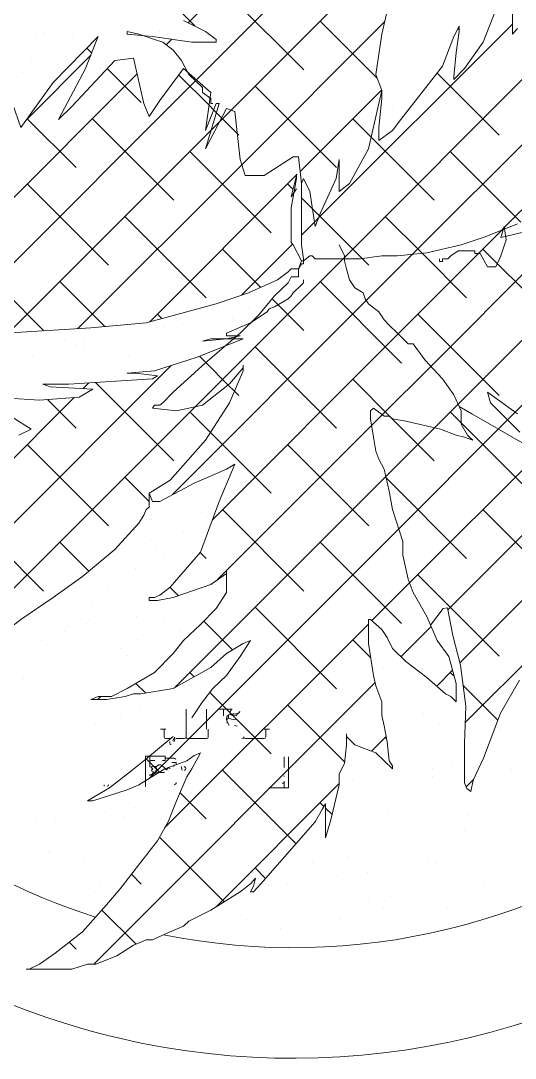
# Model space of a CAD drawing. Header units: inches. Extents: x 50.5 to 85.9, y 49.8 to 74.1.
# Drawn here: x 66.4995 to 66.627, y 68.0792 to 68.3464 of the extents above; entities that cross this region are included whole.
import ezdxf

# ---------------------------------------------------------------- set-up
doc = ezdxf.new("R2010")
doc.units = ezdxf.units.IN
doc.header["$MEASUREMENT"] = 0
doc.layers.add('A-FURNITURE', color=7, linetype='Continuous', lineweight=20)

msp = doc.modelspace()

# ---------------------------------------------------------------- linework, layer by layer
at = {"layer": 'A-FURNITURE', "color": 0, "linetype": 'Continuous'}
for p, q in [((66.61623, 68.41939), (66.5427, 68.34587)), ((66.7118, 68.41433), (66.58258, 68.28511)), ((66.71272, 68.39847), (66.60049, 68.28624)), ((66.62154, 68.39116), (66.55373, 68.32335)), ((66.60158, 68.38798), (66.54478, 68.33118)), ((66.52926, 68.36017), (66.5444, 68.34503)), ((66.55152, 68.35468), (66.57248, 68.33371)), ((66.62622, 68.3429), (66.62622, 68.35266)), ((66.5926, 68.3429), (66.59449, 68.35116)), ((66.62273, 68.35116), (66.61869, 68.34084)), ((66.5415, 68.34647), (66.54715, 68.34365)), ((66.59336, 68.3462), (66.55646, 68.3093)), ((66.62622, 68.34553), (66.57619, 68.2955)), ((66.57667, 68.34629), (66.59138, 68.33159)), ((66.61251, 68.34497), (66.61116, 68.34234)), ((66.61189, 68.34392), (66.61189, 68.34392)), ((66.61218, 68.34433), (66.61251, 68.34401)), ((66.61251, 68.34365), (66.61251, 68.34497)), ((66.62757, 68.3444), (66.62622, 68.3429)), ((66.50332, 68.34269), (66.50332, 68.34269)), ((66.50571, 68.34347), (66.50571, 68.34347)), ((66.50788, 68.33052), (66.51945, 68.34234)), ((66.51288, 68.34291), (66.51288, 68.34291)), ((66.51945, 68.34234), (66.51891, 68.34084)), ((66.52698, 68.3429), (66.52698, 68.34365)), ((66.52698, 68.34365), (66.52994, 68.3429)), ((66.53343, 68.34234), (66.52698, 68.3429)), ((66.52994, 68.3429), (66.53397, 68.34159)), ((66.54365, 68.34084), (66.53343, 68.34234)), ((66.53397, 68.34159), (66.53612, 68.34084)), ((66.53526, 68.34353), (66.53526, 68.34353)), ((66.53844, 68.34161), (66.537, 68.34017)), ((66.53715, 68.3428), (66.53715, 68.3428)), ((66.54054, 68.34172), (66.54054, 68.34172)), ((66.54715, 68.34365), (66.54984, 68.34159)), ((66.54984, 68.34159), (66.54984, 68.34084)), ((66.59099, 68.33258), (66.5926, 68.3429)), ((66.59436, 68.34363), (66.59436, 68.34363)), ((66.61116, 68.34234), (66.6082, 68.33465)), ((66.6117, 68.33821), (66.61251, 68.34365)), ((66.50507, 68.34109), (66.50507, 68.34109)), ((66.51891, 68.34084), (66.51622, 68.33408)), ((66.51652, 68.33935), (66.51781, 68.33807)), ((66.52788, 68.34006), (66.52788, 68.34006)), ((66.53612, 68.34084), (66.53881, 68.33878)), ((66.53881, 68.33878), (66.54096, 68.33615)), ((66.54984, 68.34084), (66.54365, 68.34084)), ((66.61869, 68.34084), (66.61385, 68.33408)), ((66.51759, 68.33753), (66.50105, 68.32099)), ((66.50234, 68.3367), (66.50234, 68.3367)), ((66.51006, 68.33771), (66.51006, 68.33771)), ((66.51272, 68.32433), (66.52375, 68.33615)), ((66.515, 68.33836), (66.515, 68.33836)), ((66.52375, 68.33615), (66.52859, 68.33671)), ((66.52859, 68.33671), (66.53128, 68.32508)), ((66.54096, 68.33615), (66.54285, 68.33258)), ((66.61116, 68.33202), (66.6117, 68.33821)), ((66.51622, 68.33408), (66.50923, 68.32095)), ((66.52012, 68.3343), (66.52012, 68.3343)), ((66.52181, 68.33407), (66.53055, 68.32533)), ((66.53532, 68.32583), (66.5415, 68.33408)), ((66.5415, 68.33408), (66.54849, 68.32789)), ((66.6082, 68.33465), (66.59745, 68.32095)), ((66.59965, 68.33453), (66.59965, 68.33453)), ((66.61385, 68.33408), (66.61116, 68.33127)), ((66.52952, 68.33269), (66.4734, 68.27656)), ((66.54455, 68.33094), (66.49307, 68.27946)), ((66.49954, 68.31889), (66.50788, 68.33052)), ((66.50008, 68.33309), (66.50008, 68.33309)), ((66.54024, 68.33241), (66.54804, 68.32461)), ((66.54285, 68.33258), (66.54634, 68.32921)), ((66.5926, 68.32846), (66.59099, 68.33258)), ((66.60684, 68.33291), (66.6228, 68.31694)), ((66.61116, 68.33127), (66.61116, 68.33202)), ((66.54634, 68.32921), (66.54634, 68.32789)), ((66.54634, 68.32789), (66.54849, 68.32639)), ((66.54849, 68.32789), (66.54715, 68.31813)), ((66.5599, 68.32952), (66.58087, 68.30856)), ((66.59254, 68.32862), (66.57153, 68.3076)), ((66.5926, 68.32846), (66.5918, 68.32508)), ((66.5926, 68.32639), (66.5926, 68.32846)), ((66.53263, 68.3217), (66.53532, 68.32583)), ((66.54849, 68.32639), (66.54849, 68.32508)), ((66.5918, 68.31889), (66.5926, 68.32639)), ((66.49739, 68.32508), (66.49954, 68.31889)), ((66.50923, 68.32095), (66.51272, 68.32433)), ((66.53128, 68.32508), (66.53263, 68.3217)), ((66.54715, 68.31813), (66.54984, 68.32508)), ((66.55065, 68.32508), (66.54715, 68.31344)), ((66.54804, 68.32461), (66.54921, 68.32344)), ((66.54849, 68.32508), (66.54903, 68.32508)), ((66.54903, 68.32508), (66.54849, 68.32508)), ((66.54849, 68.31607), (66.55253, 68.32376)), ((66.54921, 68.32344), (66.54994, 68.32271)), ((66.54984, 68.32508), (66.55065, 68.32508)), ((66.54994, 68.32271), (66.55128, 68.32137)), ((66.55373, 68.32335), (66.55075, 68.32037)), ((66.55253, 68.32376), (66.55468, 68.32301)), ((66.55468, 68.32301), (66.55603, 68.31063)), ((66.5918, 68.32508), (66.58911, 68.31344)), ((66.59543, 68.32439), (66.59543, 68.32439)), ((66.59926, 68.3237), (66.59926, 68.3237)), ((66.60036, 68.32504), (66.60036, 68.32504)), ((66.50117, 68.32116), (66.51378, 68.30856)), ((66.51797, 68.32114), (66.53894, 68.30017)), ((66.55075, 68.32037), (66.54858, 68.3182)), ((66.55128, 68.32137), (66.55529, 68.31736)), ((66.58506, 68.32114), (66.58979, 68.3164)), ((66.59745, 68.32095), (66.59529, 68.31813)), ((66.54858, 68.3182), (66.4964, 68.26602)), ((66.55529, 68.31736), (66.55571, 68.31694)), ((66.5918, 68.31551), (66.5918, 68.31889)), ((66.59529, 68.31813), (66.5918, 68.31551)), ((66.54715, 68.31344), (66.54849, 68.31607)), ((66.58979, 68.3164), (66.60603, 68.30017)), ((66.54313, 68.31275), (66.56409, 68.29178)), ((66.58911, 68.31344), (66.58427, 68.30444)), ((66.61022, 68.31275), (66.62843, 68.29453)), ((66.55646, 68.3093), (66.51424, 68.26709)), ((66.55603, 68.31063), (66.55737, 68.3065)), ((66.56221, 68.3065), (66.56974, 68.31138)), ((66.56974, 68.31138), (66.57109, 68.31138)), ((66.57109, 68.31138), (66.57189, 68.30444)), ((66.58158, 68.31063), (66.58077, 68.30575)), ((66.58158, 68.30237), (66.58158, 68.31063)), ((66.67567, 68.31111), (66.61223, 68.24767)), ((66.69204, 68.31071), (66.62693, 68.2456)), ((66.57079, 68.30687), (66.53278, 68.26886)), ((66.55737, 68.3065), (66.56221, 68.3065)), ((66.5692, 68.30106), (66.57055, 68.3065)), ((66.57055, 68.3065), (66.57055, 68.30575)), ((66.5012, 68.30436), (66.52216, 68.2834)), ((66.56829, 68.30436), (66.56968, 68.30297)), ((66.57055, 68.30575), (66.5692, 68.29824)), ((66.57243, 68.30575), (66.57189, 68.30444)), ((66.57189, 68.30444), (66.57189, 68.28867)), ((66.57405, 68.30237), (66.57243, 68.30575)), ((66.58077, 68.30575), (66.57674, 68.29693)), ((66.58427, 68.30444), (66.58158, 68.30237)), ((66.63582, 68.3048), (66.62412, 68.2931)), ((66.57055, 68.30312), (66.5692, 68.30106)), ((66.56999, 68.30266), (66.57015, 68.3025)), ((66.57539, 68.29337), (66.57405, 68.30237)), ((66.64987, 68.30208), (66.60517, 68.25738)), ((66.57189, 68.30076), (66.57471, 68.29794)), ((66.52636, 68.29598), (66.54732, 68.27501)), ((66.5692, 68.29824), (66.5692, 68.28924)), ((66.57471, 68.29794), (66.57646, 68.29619)), ((66.57674, 68.29693), (66.57539, 68.29337)), ((66.57646, 68.29619), (66.58747, 68.28518)), ((66.59345, 68.29598), (66.60294, 68.28649)), ((66.57522, 68.29452), (66.57189, 68.2912)), ((66.57619, 68.2955), (66.57522, 68.29452)), ((66.61923, 68.29074), (66.62757, 68.29412)), ((66.62327, 68.29055), (66.62407, 68.29337)), ((66.62407, 68.29337), (66.62461, 68.28999)), ((66.62347, 68.29246), (66.59681, 68.26579)), ((66.61305, 68.28868), (66.61923, 68.29074)), ((66.62945, 68.29205), (66.62327, 68.29055)), ((66.62395, 68.29293), (66.62347, 68.29246)), ((66.56956, 68.28886), (66.55638, 68.27568)), ((66.5692, 68.28924), (66.56974, 68.28867)), ((66.56974, 68.28867), (66.57189, 68.28455)), ((66.57189, 68.28867), (66.57243, 68.28511)), ((66.58158, 68.28867), (66.58292, 68.28586)), ((66.60417, 68.28661), (66.61305, 68.28868)), ((66.62461, 68.28999), (66.62327, 68.28586)), ((66.58258, 68.28511), (66.54444, 68.24697)), ((66.55152, 68.28759), (66.56138, 68.27773)), ((66.57243, 68.28455), (66.57405, 68.28586)), ((66.57243, 68.28511), (66.57243, 68.2838)), ((66.57405, 68.28586), (66.57458, 68.28586)), ((66.57458, 68.28586), (66.57539, 68.28511)), ((66.57539, 68.28511), (66.58696, 68.28511)), ((66.58292, 68.28586), (66.58292, 68.28455)), ((66.58696, 68.28511), (66.5926, 68.28586)), ((66.58747, 68.28518), (66.58925, 68.2834)), ((66.60049, 68.28624), (66.58858, 68.27434)), ((66.5926, 68.28586), (66.59664, 68.28586)), ((66.59664, 68.28586), (66.60417, 68.28661)), ((66.60294, 68.28649), (66.61441, 68.27501)), ((66.6074, 68.28436), (66.6074, 68.28511)), ((66.60955, 68.28511), (66.6082, 68.28511)), ((66.6082, 68.28511), (66.6082, 68.28436)), ((66.61036, 68.28586), (66.60955, 68.28511)), ((66.61224, 68.28717), (66.61036, 68.28586)), ((66.61654, 68.28717), (66.61224, 68.28717)), ((66.61654, 68.28642), (66.61654, 68.28717)), ((66.61789, 68.28642), (66.61654, 68.28642)), ((66.61977, 68.28305), (66.61789, 68.28642)), ((66.61861, 68.28759), (66.63957, 68.26662)), ((66.62327, 68.28586), (66.62192, 68.28305)), ((66.5692, 68.28248), (66.5684, 68.28173)), ((66.57109, 68.28248), (66.5692, 68.28248)), ((66.57109, 68.28248), (66.57189, 68.28455)), ((66.57189, 68.2838), (66.57109, 68.28248)), ((66.57109, 68.28042), (66.57109, 68.28248)), ((66.57189, 68.28455), (66.57243, 68.28455)), ((66.57243, 68.2838), (66.57189, 68.2838)), ((66.58292, 68.28455), (66.58346, 68.28248)), ((66.58346, 68.28248), (66.58427, 68.27967)), ((66.6082, 68.28436), (66.6074, 68.28436)), ((66.62192, 68.28305), (66.61977, 68.28305)), ((66.5684, 68.28173), (66.56571, 68.27967)), ((66.5684, 68.27892), (66.5692, 68.28042)), ((66.5692, 68.28042), (66.57109, 68.28042)), ((66.50958, 68.2792), (66.52117, 68.26762)), ((66.56571, 68.27967), (66.55818, 68.27629)), ((66.5649, 68.27554), (66.5684, 68.27892)), ((66.56974, 68.27629), (66.57189, 68.27835)), ((66.57189, 68.27835), (66.57243, 68.27892)), ((66.57243, 68.27892), (66.57243, 68.27967)), ((66.57667, 68.2792), (66.59764, 68.25824)), ((66.58427, 68.27967), (66.58561, 68.2776)), ((66.58561, 68.2776), (66.58776, 68.27629)), ((66.49531, 68.27671), (66.50539, 68.26662)), ((66.55818, 68.27629), (66.54984, 68.27348)), ((66.56087, 68.27066), (66.5649, 68.27554)), ((66.5643, 68.27481), (66.57248, 68.26662)), ((66.5649, 68.27273), (66.5684, 68.27479)), ((66.5684, 68.27479), (66.5692, 68.27554)), ((66.5692, 68.27554), (66.56974, 68.27629)), ((66.58776, 68.27629), (66.5883, 68.27479)), ((66.5883, 68.27479), (66.58911, 68.27348)), ((66.54984, 68.27348), (66.53182, 68.2686)), ((66.58858, 68.27434), (66.53861, 68.22437)), ((66.55825, 68.27225), (66.55825, 68.27225)), ((66.56302, 68.27141), (66.56356, 68.27216)), ((66.56356, 68.27216), (66.5649, 68.27273)), ((66.58911, 68.27348), (66.5918, 68.27141)), ((66.53474, 68.27082), (66.53587, 68.26969)), ((66.53954, 68.26967), (66.53954, 68.26967)), ((66.54433, 68.27065), (66.54433, 68.27065)), ((66.55413, 68.26982), (66.55413, 68.26982)), ((66.55603, 68.26597), (66.56087, 68.27066)), ((66.55872, 68.2686), (66.56302, 68.27141)), ((66.5918, 68.27141), (66.59314, 68.26935)), ((66.59314, 68.26935), (66.59449, 68.26803)), ((66.60183, 68.27082), (66.6228, 68.24985)), ((66.51756, 68.26728), (66.49551, 68.26597)), ((66.53182, 68.2686), (66.51756, 68.26728)), ((66.52859, 68.26645), (66.52859, 68.26645)), ((66.5363, 68.26747), (66.5363, 68.26747)), ((66.54124, 68.26812), (66.54124, 68.26812)), ((66.55253, 68.26597), (66.55872, 68.2686)), ((66.59449, 68.26803), (66.59664, 68.26597)), ((66.51076, 68.26411), (66.51076, 68.26411)), ((66.5157, 68.26476), (66.5157, 68.26476)), ((66.545, 68.25978), (66.55683, 68.26447)), ((66.54634, 68.26391), (66.55253, 68.26447)), ((66.54849, 68.26447), (66.54634, 68.26391)), ((66.54715, 68.25828), (66.55603, 68.26597)), ((66.55683, 68.26447), (66.54849, 68.26447)), ((66.59681, 68.26579), (66.5489, 68.21788)), ((66.55253, 68.26522), (66.55253, 68.26597)), ((66.55253, 68.26447), (66.55603, 68.26522)), ((66.55603, 68.26522), (66.55253, 68.26522)), ((66.59664, 68.26597), (66.59933, 68.26316)), ((66.50305, 68.26309), (66.50305, 68.26309)), ((66.51356, 68.26297), (66.51356, 68.26297)), ((66.51581, 68.26232), (66.51581, 68.26232)), ((66.54311, 68.26302), (66.54311, 68.26302)), ((66.55259, 68.26308), (66.55259, 68.26308)), ((66.5599, 68.26243), (66.58087, 68.24146)), ((66.59933, 68.26316), (66.60067, 68.26316)), ((66.60067, 68.26316), (66.60363, 68.25903)), ((66.50247, 68.25997), (66.50247, 68.25997)), ((66.51756, 68.26042), (66.51756, 68.26042)), ((66.52731, 68.26028), (66.52731, 68.26028)), ((66.53397, 68.25621), (66.545, 68.25978)), ((66.54556, 68.26), (66.54722, 68.25834)), ((66.54722, 68.25834), (66.55299, 68.25257)), ((66.60363, 68.25903), (66.6082, 68.25415)), ((66.53832, 68.25762), (66.47301, 68.19231)), ((66.52698, 68.25565), (66.53397, 68.25621)), ((66.53881, 68.25077), (66.54715, 68.25828)), ((66.55683, 68.25696), (66.55334, 68.25284)), ((66.55334, 68.24796), (66.55683, 68.25621)), ((66.55683, 68.25621), (66.55683, 68.25771)), ((66.55683, 68.25771), (66.55683, 68.25696)), ((66.60517, 68.25738), (66.5927, 68.24492)), ((66.51192, 68.25283), (66.53343, 68.25415)), ((66.51708, 68.25315), (66.51558, 68.25165)), ((66.51876, 68.25325), (66.53894, 68.23308)), ((66.52406, 68.25475), (66.52406, 68.25475)), ((66.52913, 68.25565), (66.52698, 68.25565)), ((66.53478, 68.2549), (66.52913, 68.25565)), ((66.53343, 68.25415), (66.53478, 68.2549)), ((66.58506, 68.25404), (66.59504, 68.24407)), ((66.6082, 68.25415), (66.61116, 68.25002)), ((66.50707, 68.25208), (66.50519, 68.25283)), ((66.50519, 68.25283), (66.51192, 68.25283)), ((66.5181, 68.25152), (66.50707, 68.25208)), ((66.51461, 68.24946), (66.5181, 68.25152)), ((66.51587, 68.2515), (66.51587, 68.2515)), ((66.53612, 68.24796), (66.53881, 68.25077)), ((66.55334, 68.25284), (66.54634, 68.24739)), ((66.55299, 68.25257), (66.55461, 68.25095)), ((66.55461, 68.25095), (66.55571, 68.24985)), ((66.62058, 68.24796), (66.61977, 68.25077)), ((66.61977, 68.25077), (66.62757, 68.24514)), ((66.51329, 68.24936), (66.44647, 68.18255)), ((66.49121, 68.24946), (66.50438, 68.24871)), ((66.50438, 68.24871), (66.51461, 68.24946)), ((66.50639, 68.24885), (66.51378, 68.24146)), ((66.53532, 68.24739), (66.53612, 68.24796)), ((66.54715, 68.23839), (66.55334, 68.24796)), ((66.61223, 68.24767), (66.60612, 68.24156)), ((66.61116, 68.25002), (66.61305, 68.24589)), ((66.62811, 68.24045), (66.62058, 68.24796)), ((66.54444, 68.24697), (66.48501, 68.18754)), ((66.50223, 68.2412), (66.4947, 68.24589)), ((66.53343, 68.24664), (66.53397, 68.24739)), ((66.53962, 68.24589), (66.53343, 68.24664)), ((66.53397, 68.24739), (66.53532, 68.24739)), ((66.54634, 68.24739), (66.53962, 68.24589)), ((66.54313, 68.24566), (66.54843, 68.24036)), ((66.59045, 68.24664), (66.58965, 68.24589)), ((66.58965, 68.24589), (66.58965, 68.24383)), ((66.59314, 68.24458), (66.59045, 68.24664)), ((66.61022, 68.24566), (66.61305, 68.24283)), ((66.61251, 68.24707), (66.61574, 68.24514)), ((66.61305, 68.24589), (66.61305, 68.24251)), ((66.61574, 68.24514), (66.62891, 68.23764)), ((66.62693, 68.2456), (66.62494, 68.24361)), ((66.58965, 68.24383), (66.59045, 68.23914)), ((66.5927, 68.24492), (66.58994, 68.24215)), ((66.59449, 68.24458), (66.59314, 68.24458)), ((66.59529, 68.24383), (66.59449, 68.24458)), ((66.59504, 68.24407), (66.60603, 68.23308)), ((66.59879, 68.24327), (66.59529, 68.24383)), ((66.60767, 68.2412), (66.59879, 68.24327)), ((66.61305, 68.24283), (66.63119, 68.22469)), ((66.61305, 68.24251), (66.61466, 68.2397)), ((66.62494, 68.24361), (66.62258, 68.24124)), ((66.49901, 68.2397), (66.50223, 68.2412)), ((66.54843, 68.24036), (66.56409, 68.22469)), ((66.58994, 68.24215), (66.55024, 68.20245)), ((66.60612, 68.24156), (66.59359, 68.22902)), ((66.62258, 68.24124), (66.59692, 68.21558)), ((66.63971, 68.2416), (66.59971, 68.2016)), ((66.6117, 68.2397), (66.60767, 68.2412)), ((66.61385, 68.23914), (66.6117, 68.2397)), ((66.61466, 68.2397), (66.6152, 68.23914)), ((66.5012, 68.23727), (66.52216, 68.21631)), ((66.538, 68.22807), (66.54715, 68.23839)), ((66.56829, 68.23727), (66.58925, 68.21631)), ((66.59045, 68.23914), (66.59099, 68.23557)), ((66.65315, 68.23827), (66.60958, 68.1947)), ((66.616, 68.23839), (66.61385, 68.23914)), ((66.6152, 68.23914), (66.616, 68.23839)), ((66.59099, 68.23557), (66.5918, 68.23351)), ((66.66822, 68.23657), (66.61267, 68.18102)), ((66.55468, 68.23219), (66.55253, 68.23088)), ((66.55387, 68.23013), (66.55468, 68.23219)), ((66.5918, 68.23351), (66.59314, 68.23088)), ((66.59359, 68.22902), (66.53916, 68.17459)), ((66.55253, 68.23088), (66.54419, 68.22732)), ((66.55065, 68.22262), (66.55387, 68.23013)), ((66.59314, 68.23088), (66.59449, 68.22525)), ((66.67766, 68.22924), (66.61406, 68.16564)), ((66.52636, 68.22888), (66.53263, 68.22262)), ((66.53343, 68.22525), (66.538, 68.22807)), ((66.54419, 68.22732), (66.53532, 68.22262)), ((66.59345, 68.22888), (66.59367, 68.22866)), ((66.59367, 68.22866), (66.61441, 68.20792)), ((66.53263, 68.22469), (66.53343, 68.22525)), ((66.53343, 68.22262), (66.53263, 68.22469)), ((66.53263, 68.22469), (66.53263, 68.22112)), ((66.54403, 68.22468), (66.54403, 68.22468)), ((66.59449, 68.22525), (66.59529, 68.22056)), ((66.53263, 68.22112), (66.53182, 68.22056)), ((66.53532, 68.22262), (66.53343, 68.22262)), ((66.54581, 68.20949), (66.55065, 68.22262)), ((66.48442, 68.2205), (66.50539, 68.19953)), ((66.53128, 68.21906), (66.52994, 68.217)), ((66.53182, 68.22056), (66.53128, 68.21906)), ((66.54608, 68.21962), (66.54608, 68.21962)), ((66.55152, 68.2205), (66.57248, 68.19953)), ((66.59529, 68.22056), (66.59798, 68.2123)), ((66.61861, 68.2205), (66.63957, 68.19953)), ((66.52994, 68.217), (66.52375, 68.21024)), ((66.5332, 68.21793), (66.5332, 68.21793)), ((66.52889, 68.21545), (66.52889, 68.21545)), ((66.59692, 68.21558), (66.5326, 68.15127)), ((66.54134, 68.21482), (66.54134, 68.21482)), ((66.50958, 68.21211), (66.51704, 68.20465)), ((66.52375, 68.21024), (66.51541, 68.2033)), ((66.53289, 68.2129), (66.53289, 68.2129)), ((66.53444, 68.21079), (66.53444, 68.21079)), ((66.57667, 68.21211), (66.59764, 68.19115)), ((66.59798, 68.2123), (66.59798, 68.20874)), ((66.53618, 68.20918), (66.53618, 68.20918)), ((66.538, 68.20048), (66.54581, 68.20949)), ((66.54578, 68.20946), (66.54732, 68.20792)), ((66.59798, 68.20874), (66.59933, 68.20255)), ((66.5291, 68.20544), (66.5291, 68.20544)), ((66.51541, 68.2033), (66.50788, 68.19786)), ((66.55253, 68.20405), (66.54849, 68.20123)), ((66.55253, 68.19917), (66.55253, 68.20461)), ((66.55253, 68.20461), (66.55253, 68.20405)), ((66.59933, 68.20255), (66.60067, 68.19917)), ((66.60183, 68.20373), (66.6228, 68.18276)), ((66.52214, 68.20086), (66.52214, 68.20086)), ((66.53532, 68.19842), (66.538, 68.20048)), ((66.53799, 68.20047), (66.54015, 68.19832)), ((66.54849, 68.20123), (66.53881, 68.19786)), ((66.55169, 68.20092), (66.55169, 68.20092)), ((66.59971, 68.2016), (66.59001, 68.1919)), ((66.50788, 68.19786), (66.49954, 68.19223)), ((66.53263, 68.19711), (66.53263, 68.19786)), ((66.53263, 68.19786), (66.53397, 68.19786)), ((66.53478, 68.19711), (66.53263, 68.19711)), ((66.53397, 68.19786), (66.53532, 68.19842)), ((66.53881, 68.19786), (66.53478, 68.19711)), ((66.54984, 68.19504), (66.55253, 68.19917)), ((66.60067, 68.19917), (66.60417, 68.19298)), ((66.51766, 68.19666), (66.51766, 68.19666)), ((66.54193, 68.19654), (66.54193, 68.19654)), ((66.54195, 68.19451), (66.54195, 68.19451)), ((66.54581, 68.19091), (66.54984, 68.19504)), ((66.5599, 68.19534), (66.58087, 68.17437)), ((66.6084, 68.19503), (66.60513, 68.19077)), ((66.60949, 68.19521), (66.6084, 68.19503)), ((66.61086, 68.18806), (66.60949, 68.19521)), ((66.49954, 68.19223), (66.49336, 68.18754)), ((66.507, 68.19163), (66.507, 68.19163)), ((66.51711, 68.1922), (66.51711, 68.1922)), ((66.52929, 68.19285), (66.52929, 68.19285)), ((66.53655, 68.19169), (66.53655, 68.19169)), ((66.53701, 68.19386), (66.53701, 68.19386)), ((66.54667, 68.1918), (66.5541, 68.18437)), ((66.58965, 68.19223), (66.58911, 68.19223)), ((66.58911, 68.19223), (66.58911, 68.18603)), ((66.5926, 68.1896), (66.58965, 68.19223)), ((66.60417, 68.19298), (66.60686, 68.18679)), ((66.50375, 68.18949), (66.50375, 68.18949)), ((66.511, 68.18909), (66.511, 68.18909)), ((66.51147, 68.1905), (66.51147, 68.1905)), ((66.51641, 68.19115), (66.51641, 68.19115)), ((66.58911, 68.191), (66.5366, 68.1385)), ((66.54055, 68.18914), (66.54055, 68.18914)), ((66.5415, 68.18678), (66.54581, 68.19091)), ((66.59395, 68.18754), (66.5926, 68.1896)), ((66.60529, 68.19041), (66.59749, 68.1826)), ((66.50486, 68.18684), (66.50486, 68.18684)), ((66.5297, 68.18715), (66.5297, 68.18715)), ((66.53881, 68.18341), (66.5415, 68.18678)), ((66.55603, 68.18266), (66.55872, 68.18678)), ((66.55872, 68.18678), (66.55683, 68.18603)), ((66.58506, 68.18695), (66.58972, 68.1823)), ((66.59529, 68.18472), (66.59395, 68.18754)), ((66.60686, 68.18679), (66.60982, 68.18266)), ((66.61282, 68.18045), (66.61086, 68.18806)), ((66.52536, 68.18464), (66.52536, 68.18464)), ((66.55683, 68.18603), (66.55253, 68.18341)), ((66.58911, 68.18603), (66.59045, 68.17778)), ((66.59879, 68.18134), (66.59529, 68.18472)), ((66.52711, 68.18304), (66.52711, 68.18304)), ((66.53397, 68.17853), (66.53881, 68.18341)), ((66.55253, 68.18341), (66.54849, 68.17984)), ((66.55253, 68.17778), (66.55603, 68.18266)), ((66.60417, 68.17722), (66.59879, 68.18134)), ((66.60982, 68.18266), (66.6117, 68.17571)), ((66.51826, 68.17838), (66.51826, 68.17838)), ((66.52698, 68.1744), (66.53397, 68.17853)), ((66.54849, 68.17984), (66.53881, 68.1744)), ((66.54313, 68.17857), (66.54424, 68.17745)), ((66.59299, 68.1795), (66.59299, 68.1795)), ((66.61078, 68.17912), (66.60671, 68.17505)), ((66.61022, 68.17857), (66.61119, 68.1776)), ((66.61419, 68.1699), (66.61282, 68.18045)), ((66.50026, 68.17705), (66.50026, 68.17705)), ((66.59083, 68.17595), (66.51835, 68.10347)), ((66.52921, 68.17572), (66.53165, 68.17327)), ((66.52981, 68.17711), (66.52981, 68.17711)), ((66.54903, 68.1744), (66.55253, 68.17778)), ((66.59045, 68.17778), (66.59099, 68.17515)), ((66.59683, 68.17717), (66.59683, 68.17717)), ((66.60177, 68.17782), (66.60177, 68.17782)), ((66.60901, 68.17309), (66.60417, 68.17722)), ((66.6117, 68.17571), (66.6117, 68.17102)), ((66.62805, 68.17656), (66.62319, 68.16808)), ((66.52294, 68.17234), (66.52698, 68.1744)), ((66.52859, 68.17309), (66.52644, 68.17234)), ((66.53047, 68.17309), (66.52859, 68.17309)), ((66.53881, 68.1744), (66.53047, 68.17309)), ((66.54634, 68.17102), (66.54903, 68.1744)), ((66.54826, 68.17343), (66.56409, 68.1576)), ((66.59099, 68.17515), (66.5926, 68.17102)), ((66.61036, 68.17234), (66.60901, 68.17309)), ((66.61305, 68.17322), (66.61305, 68.17322)), ((66.61349, 68.1753), (66.62251, 68.16628)), ((66.51756, 68.17159), (66.51945, 68.17234)), ((66.5216, 68.17159), (66.51756, 68.17159)), ((66.52013, 68.17234), (66.51937, 68.17159)), ((66.51945, 68.17234), (66.52294, 68.17234)), ((66.52644, 68.17234), (66.5216, 68.17159)), ((66.54365, 68.16689), (66.54634, 68.17102)), ((66.54575, 68.17045), (66.54575, 68.17045)), ((66.56829, 68.17018), (66.58297, 68.1555)), ((66.5926, 68.17102), (66.5926, 68.16746)), ((66.6117, 68.17102), (66.61036, 68.17234)), ((66.52515, 68.16774), (66.52515, 68.16774)), ((66.5303, 68.16887), (66.5303, 68.16887)), ((66.54421, 68.16793), (66.54421, 68.16793)), ((66.60331, 68.16804), (66.60331, 68.16804)), ((66.60503, 68.17), (66.60503, 68.17)), ((66.6139, 68.16029), (66.61419, 68.1699)), ((66.62319, 68.16808), (66.61882, 68.15652)), ((66.51866, 68.16533), (66.51866, 68.16533)), ((66.52021, 68.16709), (66.52021, 68.16709)), ((66.5926, 68.16746), (66.59314, 68.16483)), ((66.59314, 68.16483), (66.59395, 68.1607)), ((66.60731, 68.16549), (66.60731, 68.16549)), ((66.58346, 68.16277), (66.58346, 68.15995)), ((66.58346, 68.16202), (66.58346, 68.16277)), ((66.62305, 68.16405), (66.62305, 68.16405)), ((66.53128, 68.15582), (66.53881, 68.16202)), ((66.58346, 68.15995), (66.58292, 68.15507)), ((66.58561, 68.15995), (66.58346, 68.16202)), ((66.59099, 68.15789), (66.58561, 68.15995)), ((66.59369, 68.16204), (66.58994, 68.15829)), ((66.59345, 68.16179), (66.59381, 68.16143)), ((66.59395, 68.1607), (66.59449, 68.15582)), ((66.6139, 68.15012), (66.6139, 68.16029)), ((66.54419, 68.15714), (66.54231, 68.15582)), ((66.54365, 68.15376), (66.54581, 68.15789)), ((66.54581, 68.15789), (66.54419, 68.15714)), ((66.59529, 68.15376), (66.59099, 68.15789)), ((66.52778, 68.15301), (66.53128, 68.15582)), ((66.53185, 68.1563), (66.53525, 68.1529)), ((66.54231, 68.15582), (66.53666, 68.15376)), ((66.58292, 68.15507), (66.58158, 68.15245)), ((66.59449, 68.15582), (66.59529, 68.15451)), ((66.59529, 68.15451), (66.59529, 68.15376)), ((66.61052, 68.15441), (66.61052, 68.15441)), ((66.61882, 68.15652), (66.61609, 68.15081)), ((66.62341, 68.15611), (66.62341, 68.15611)), ((66.52241, 68.14888), (66.52778, 68.15301)), ((66.53666, 68.15376), (66.52994, 68.14963)), ((66.53747, 68.15335), (66.53747, 68.15335)), ((66.53962, 68.1455), (66.54231, 68.1517)), ((66.54231, 68.1517), (66.54365, 68.15376)), ((66.55152, 68.15341), (66.57044, 68.13448)), ((66.58158, 68.15245), (66.58158, 68.14963)), ((66.59656, 68.15345), (66.59656, 68.15345)), ((66.59787, 68.15274), (66.59787, 68.15274)), ((66.60558, 68.15376), (66.60558, 68.15376)), ((66.60563, 68.15171), (66.60563, 68.15171)), ((66.62611, 68.15351), (66.62611, 68.15351)), ((66.51891, 68.14682), (66.52241, 68.14888)), ((66.52994, 68.14963), (66.52698, 68.14832)), ((66.58158, 68.14992), (66.54986, 68.11821)), ((66.58158, 68.14963), (66.57943, 68.14062)), ((66.58498, 68.15105), (66.58498, 68.15105)), ((66.61445, 68.14868), (66.6139, 68.15012)), ((66.61616, 68.15097), (66.61429, 68.14909)), ((66.61609, 68.15081), (66.61549, 68.14788)), ((66.51676, 68.1455), (66.51891, 68.14682)), ((66.52698, 68.14832), (66.5181, 68.1455)), ((66.52748, 68.14824), (66.52748, 68.14824)), ((66.54054, 68.14761), (66.54732, 68.14083)), ((66.60397, 68.14707), (66.60397, 68.14707)), ((66.61549, 68.14788), (66.61445, 68.14868)), ((66.5181, 68.1455), (66.51676, 68.1455)), ((66.52233, 68.14412), (66.52233, 68.14412)), ((66.52896, 68.14367), (66.52896, 68.14367)), ((66.5339, 68.14432), (66.5339, 68.14432)), ((66.53747, 68.14006), (66.53962, 68.1455)), ((66.57667, 68.14502), (66.57765, 68.14405)), ((66.57808, 68.14475), (66.57727, 68.14344)), ((66.57808, 68.13593), (66.57808, 68.14475)), ((66.57808, 68.14361), (66.57974, 68.14195)), ((66.58142, 68.14422), (66.58142, 68.14422)), ((66.61097, 68.14428), (66.61097, 68.14428)), ((66.50836, 68.14096), (66.50836, 68.14096)), ((66.51945, 68.14181), (66.51945, 68.14181)), ((66.52125, 68.14266), (66.52125, 68.14266)), ((66.52633, 68.14157), (66.52633, 68.14157)), ((66.57727, 68.14344), (66.57539, 68.14006)), ((66.58542, 68.14167), (66.58542, 68.14167)), ((66.59419, 68.14294), (66.59419, 68.14294)), ((66.61497, 68.14173), (66.61497, 68.14173)), ((66.61846, 68.14282), (66.61846, 68.14282)), ((66.50342, 68.14031), (66.50342, 68.14031)), ((66.53478, 68.13518), (66.53747, 68.14006)), ((66.53573, 68.14067), (66.53573, 68.14067)), ((66.57539, 68.14006), (66.56625, 68.12974)), ((66.57545, 68.13874), (66.57545, 68.13874)), ((66.57943, 68.14062), (66.57808, 68.13593)), ((66.61222, 68.13951), (66.61222, 68.13951)), ((66.53528, 68.1361), (66.5519, 68.11948)), ((66.61397, 68.1379), (66.61397, 68.1379)), ((66.53047, 68.12974), (66.53478, 68.13518)), ((66.58139, 68.13312), (66.58139, 68.13312)), ((66.60623, 68.13343), (66.60623, 68.13343)), ((66.50666, 68.13199), (66.50666, 68.13199)), ((66.50721, 68.13234), (66.50721, 68.13234)), ((66.50896, 68.13074), (66.50896, 68.13074)), ((66.53149, 68.13231), (66.53149, 68.13231)), ((66.5837, 68.13118), (66.5837, 68.13118)), ((66.61433, 68.13034), (66.61433, 68.13034)), ((66.61927, 68.13099), (66.61927, 68.13099)), ((66.51559, 68.12953), (66.51559, 68.12953)), ((66.5251, 68.1228), (66.53047, 68.12974)), ((66.5599, 68.12825), (66.56262, 68.12553)), ((66.56625, 68.12974), (66.56141, 68.12411)), ((66.57468, 68.12964), (66.57468, 68.12964)), ((66.58545, 68.12958), (66.58545, 68.12958)), ((66.59373, 68.12763), (66.59373, 68.12763)), ((66.60423, 68.12969), (66.60423, 68.12969)), ((66.60662, 68.12933), (66.60662, 68.12933)), ((66.62342, 68.12925), (66.62342, 68.12925)), ((66.52802, 68.12658), (66.53055, 68.12406)), ((66.56006, 68.12561), (66.55872, 68.12411)), ((66.55952, 68.12355), (66.56006, 68.12561)), ((66.58108, 68.12597), (66.58108, 68.12597)), ((66.58879, 68.12698), (66.58879, 68.12698)), ((66.5184, 68.12209), (66.5184, 68.12209)), ((66.52005, 68.12353), (66.52005, 68.12353)), ((66.5216, 68.11867), (66.5251, 68.1228)), ((66.55872, 68.12411), (66.55603, 68.12205)), ((66.55872, 68.12205), (66.55952, 68.12355)), ((66.56141, 68.12411), (66.55952, 68.12205)), ((66.56325, 68.12362), (66.56325, 68.12362)), ((66.56819, 68.12427), (66.56819, 68.12427)), ((66.56916, 68.12373), (66.56916, 68.12373)), ((66.59479, 68.12465), (66.59479, 68.12465)), ((66.61906, 68.12454), (66.61906, 68.12454)), ((66.55603, 68.12205), (66.54849, 68.11736)), ((66.55693, 68.12125), (66.55693, 68.12125)), ((66.55952, 68.12205), (66.55872, 68.12205)), ((66.55954, 68.12041), (66.55954, 68.12041)), ((66.58908, 68.12046), (66.58908, 68.12046)), ((66.59489, 68.12092), (66.59489, 68.12092)), ((66.61863, 68.12052), (66.61863, 68.12052)), ((66.51541, 68.11173), (66.5216, 68.11867)), ((66.51711, 68.11755), (66.51711, 68.11755)), ((66.52045, 68.11738), (66.52923, 68.1086)), ((66.54849, 68.11736), (66.54285, 68.11454)), ((66.56354, 68.11786), (66.56354, 68.11786)), ((66.59309, 68.11792), (66.59309, 68.11792)), ((66.60948, 68.11775), (66.60948, 68.11775)), ((66.62263, 68.11797), (66.62263, 68.11797)), ((66.54285, 68.11454), (66.5415, 68.11323)), ((66.55772, 68.11495), (66.55772, 68.11495)), ((66.58199, 68.11483), (66.58199, 68.11483)), ((66.60683, 68.11515), (66.60683, 68.11515)), ((66.50842, 68.10629), (66.51541, 68.11173)), ((66.5415, 68.11323), (66.53666, 68.11116)), ((66.56637, 68.1126), (66.56637, 68.1126)), ((66.60315, 68.11336), (66.60315, 68.11336)), ((66.6049, 68.11176), (66.6049, 68.11176)), ((66.51199, 68.10907), (66.51378, 68.10728)), ((66.53047, 68.1091), (66.52859, 68.10835)), ((66.53182, 68.10966), (66.53047, 68.1091)), ((66.53343, 68.10966), (66.53182, 68.10966)), ((66.53666, 68.11116), (66.53343, 68.10966)), ((66.50438, 68.10347), (66.50842, 68.10629)), ((66.52859, 68.10835), (66.52429, 68.10554)), ((66.5017, 68.10216), (66.50438, 68.10347)), ((66.51676, 68.10347), (66.51272, 68.10216)), ((66.51891, 68.10347), (66.51676, 68.10347)), ((66.52429, 68.10554), (66.51891, 68.10347)), ((66.51272, 68.10216), (66.50089, 68.10216)), ((66.50089, 68.10216), (66.5017, 68.10216)), ((66.50199, 68.1023), (66.50213, 68.10216))]:
    msp.add_line(p, q, dxfattribs=at)
at = {"layer": 'A-FURNITURE', "linetype": 'Continuous'}
for p, q in [((66.54214, 68.16912), (66.54214, 68.16201)), ((66.54736, 68.16912), (66.54736, 68.16391)), ((66.55035, 68.16912), (66.55398, 68.16912)), ((66.55178, 68.16742), (66.55178, 68.16912)), ((66.53692, 68.16391), (66.5355, 68.16391)), ((66.53644, 68.16201), (66.53644, 68.16391)), ((66.54783, 68.16391), (66.54783, 68.16201)), ((66.56364, 68.16391), (66.56221, 68.16391)), ((66.56269, 68.16391), (66.56269, 68.16201)), ((66.53692, 68.16153), (66.53826, 68.16153)), ((66.53959, 68.16153), (66.54166, 68.16153)), ((66.54214, 68.16153), (66.54214, 68.16153)), ((66.54261, 68.16153), (66.54736, 68.16153)), ((66.557, 68.16153), (66.557, 68.16153)), ((66.55747, 68.16153), (66.56221, 68.16153)), ((66.53163, 68.14906), (66.53163, 68.15703)), ((66.53163, 68.15703), (66.53676, 68.15703)), ((66.53277, 68.15426), (66.53277, 68.15703)), ((66.53676, 68.15703), (66.53676, 68.15589)), ((66.5674, 68.15408), (66.5674, 68.15685)), ((66.56854, 68.14888), (66.56854, 68.15685)), ((66.53277, 68.15589), (66.53406, 68.15589)), ((66.53607, 68.15589), (66.53676, 68.15589)), ((66.53676, 68.15646), (66.53903, 68.15646)), ((66.5396, 68.15473), (66.5396, 68.15539)), ((66.53277, 68.15196), (66.53277, 68.15213)), ((66.5674, 68.15178), (66.5674, 68.15195)), ((66.52103, 68.14965), (66.52103, 68.14927)), ((66.56342, 68.14888), (66.56854, 68.14888)), ((66.56689, 68.15001), (66.5674, 68.15001)), ((66.5674, 68.14888), (66.5674, 68.15057))]:
    msp.add_line(p, q, dxfattribs=at)
for points in [[(66.55507, 68.16637), (66.55383, 68.16653), (66.55305, 68.16678), (66.55305, 68.16728), (66.55326, 68.16777), (66.55264, 68.16723), (66.55256, 68.16641), (66.55284, 68.16567), (66.55256, 68.16559)], [(66.55379, 68.16897), (66.55342, 68.16843), (66.5535, 68.16785), (66.55392, 68.16752), (66.55429, 68.16748), (66.55421, 68.16794), (66.55437, 68.16802), (66.55478, 68.16785), (66.55528, 68.16798), (66.55565, 68.1681), (66.55586, 68.16835), (66.55594, 68.16859)], [(66.55548, 68.16802), (66.55503, 68.16748), (66.55454, 68.16752), (66.55429, 68.16761)], [(66.55305, 68.16678), (66.5526, 68.16641)], [(66.55276, 68.16563), (66.55322, 68.16488)], [(66.55532, 68.16472), (66.55458, 68.16488)], [(66.53831, 68.1601), (66.53815, 68.15998), (66.53803, 68.16002), (66.53794, 68.16031), (66.5379, 68.16076)], [(66.53914, 68.16188), (66.53873, 68.16097)], [(66.53922, 68.16175), (66.53922, 68.1613), (66.53897, 68.16072)], [(66.53306, 68.15423), (66.53357, 68.15367), (66.53343, 68.15344), (66.53329, 68.15351), (66.5332, 68.15337), (66.53327, 68.15316), (66.53361, 68.15306), (66.53373, 68.15285), (66.5335, 68.15248), (66.53308, 68.15227), (66.53278, 68.1522), (66.5332, 68.15215), (66.53378, 68.15243), (66.53443, 68.15334), (66.53455, 68.15376), (66.53415, 68.15423), (66.53359, 68.15435), (66.53306, 68.15423)], [(66.53804, 68.15381), (66.5376, 68.15411), (66.53711, 68.15348), (66.53632, 68.15423), (66.53557, 68.15479), (66.53501, 68.15474), (66.53445, 68.15423), (66.53431, 68.15435), (66.53389, 68.1543)], [(66.53844, 68.15537), (66.53961, 68.15537)], [(66.53909, 68.15474), (66.53895, 68.1543)], [(66.54087, 68.15435), (66.54112, 68.15341)], [(66.54166, 68.1543), (66.54196, 68.15409), (66.54203, 68.15381), (66.54194, 68.15356), (66.54185, 68.15343), (66.54166, 68.1534)], [(66.53382, 68.15248), (66.53476, 68.15276), (66.53655, 68.15283)]]:
    msp.add_lwpolyline(points, dxfattribs=at)
at = {"layer": 'A-FURNITURE', "color": 0, "linetype": 'Continuous'}
for radius, start, end in [(0.19709, 206.1893, 311.1448), (0.16862, 212.5224, 252.4202), (0.16862, 258.572, 308.7307)]:
    msp.add_arc((66.56974, 68.27629), radius, start, end, dxfattribs=at)
at = {"layer": 'A-FURNITURE', "linetype": 'Continuous'}
for centre, radius, start, end in [((66.53692, 68.16201), 0.000474, 180, 270), ((66.54166, 68.16201), 0.000474, 270, 0), ((66.54261, 68.16201), 0.000474, 180, 270), ((66.54736, 68.16201), 0.000474, 270, 0), ((66.55652, 68.16201), 0.000474, 270, 0), ((66.55747, 68.16201), 0.000474, 180, 270), ((66.56221, 68.16201), 0.000474, 270, 0), ((66.53903, 68.15589), 0.000569, 41.3097, 90), ((66.52178, 68.14965), 0.000376, 270, 0), ((66.53903, 68.1502), 0.000569, 270, 0)]:
    msp.add_arc(centre, radius, start, end, dxfattribs=at)

doc.saveas('drawing.dxf')
